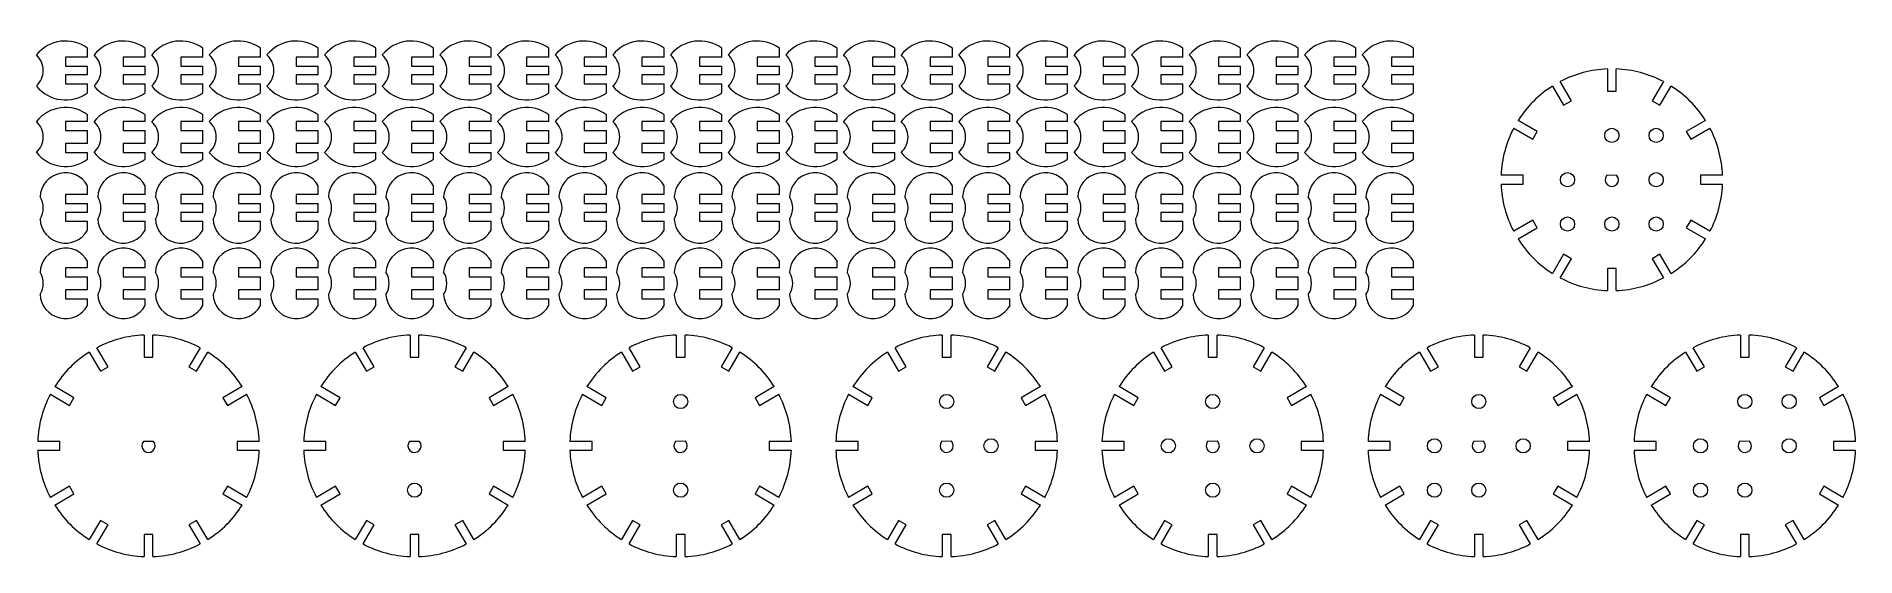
# Model space of a CAD drawing. Header units: millimetres. Extents: x 5 to 415, y 5 to 122.
import ezdxf

# ---------------------------------------------------------------- set-up
doc = ezdxf.new("R2010")
doc.units = ezdxf.units.MM
doc.layers.add('lazerCut', color=1, linetype='Continuous', lineweight=0, true_color=0xff0000)

# ---------------------------------------------------------------- blocks, each defined once
blk = doc.blocks.new('wh-2-47')
at = {"layer": 'lazerCut'}
for p, q in [((-1, 0), (-3, 0)), ((-3, 0), (-3, -5)), ((-1, -5), (-1, 0)), ((3, 0), (1, 0)), ((1, 0), (1, -5)), ((3, -5), (3, 0)), ((-5, -5), (-3, -5)), ((-1, -5), (1, -5)), ((3, -5), (5, -5))]:
    blk.add_line(p, q, dxfattribs=at)
for centre, radius, start, end in [((-2.21, 0), 5.73, 92.9403, 240.8053), ((0, 9.7), 4.7, 237.8651, 302.1349), ((2.21, 0), 5.73, 299.1947, 87.0597)]:
    blk.add_arc(centre, radius, start, end, dxfattribs=at)
blk = doc.blocks.new('w-3-47')
at = {"layer": 'lazerCut'}
for p, q in [((-1.5, 0), (-3.5, 0)), ((-3.5, 0), (-3.5, -5)), ((-1.5, -5), (-1.5, 0)), ((3.5, 0), (1.5, 0)), ((1.5, 0), (1.5, -5)), ((3.5, -5), (3.5, 0)), ((-5, -5), (-3.5, -5)), ((-1.5, -5), (1.5, -5)), ((3.5, -5), (5, -5))]:
    blk.add_line(p, q, dxfattribs=at)
for centre, radius, start, end in [((-2.21, 0), 5.73, 92.9403, 240.8053), ((0, 9.7), 4.7, 237.8651, 302.1349), ((2.21, 0), 5.73, 299.1947, 87.0597)]:
    blk.add_arc(centre, radius, start, end, dxfattribs=at)
blk = doc.blocks.new('w-3-47-wide')
at = {"layer": 'lazerCut'}
for p, q in [((-1.5, 0), (-3.5, 0)), ((-3.5, 0), (-3.5, -5)), ((-1.5, -5), (-1.5, 0)), ((3.5, 0), (1.5, 0)), ((1.5, 0), (1.5, -5)), ((3.5, -5), (3.5, 0)), ((-5, -5), (-3.5, -5)), ((-1.5, -5), (1.5, -5)), ((3.5, -5), (5, -5))]:
    blk.add_line(p, q, dxfattribs=at)
for centre, radius, start, end in [((1.77, 0), 8.42, 128.7893, 216.4282), ((0, 9.7), 4.7, 221.8683, 318.1317), ((-1.77, 0), 8.42, 323.5718, 51.2107)]:
    blk.add_arc(centre, radius, start, end, dxfattribs=at)
blk = doc.blocks.new('w-2-47-wide')
at = {"layer": 'lazerCut'}
for p, q in [((-1, 0), (-3, 0)), ((-3, 0), (-3, -5)), ((-1, -5), (-1, 0)), ((3, 0), (1, 0)), ((1, 0), (1, -5)), ((3, -5), (3, 0)), ((-5, -5), (-3, -5)), ((-3, -5), (-3, -5)), ((-1, -5), (-1, -5)), ((-1, -5), (1, -5)), ((3, -5), (5, -5))]:
    blk.add_line(p, q, dxfattribs=at)
for centre, radius, start, end in [((1.77, 0), 8.42, 128.7893, 216.4282), ((0, 9.7), 4.7, 221.8683, 318.1317), ((-1.77, 0), 8.42, 323.5718, 51.2107)]:
    blk.add_arc(centre, radius, start, end, dxfattribs=at)
blk = doc.blocks.new('wheelDisk')
at = {"layer": 'lazerCut'}
for p, q in [((-1, 24.98), (-1, 19.98)), ((1, 19.98), (1, 24.98)), ((-13.36, 21.13), (-10.86, 16.8)), ((-9.12, 17.8), (-11.62, 22.13)), ((11.62, 22.13), (9.12, 17.8)), ((10.86, 16.8), (13.36, 21.13)), ((-10.86, 16.8), (-9.12, 17.8)), ((-1, 19.98), (1, 19.98)), ((9.12, 17.8), (10.86, 16.8)), ((-16.8, 10.86), (-21.13, 13.36)), ((21.13, 13.36), (16.8, 10.86)), ((-22.13, 11.62), (-17.8, 9.12)), ((-17.8, 9.12), (-16.8, 10.86)), ((16.8, 10.86), (17.8, 9.12)), ((17.8, 9.12), (22.13, 11.62)), ((-19.98, 1), (-24.98, 1)), ((-19.98, -1), (-19.98, 1)), ((19.98, 1), (19.98, -1)), ((24.98, 1), (19.98, 1)), ((-24.98, -1), (-19.98, -1)), ((19.98, -1), (24.98, -1)), ((-17.8, -9.12), (-22.13, -11.62)), ((-21.13, -13.36), (-16.8, -10.86)), ((-16.8, -10.86), (-17.8, -9.12)), ((17.8, -9.12), (16.8, -10.86)), ((16.8, -10.86), (21.13, -13.36)), ((22.13, -11.62), (17.8, -9.12)), ((-10.86, -16.8), (-13.36, -21.13)), ((-11.62, -22.13), (-9.12, -17.8)), ((-9.12, -17.8), (-10.86, -16.8)), ((1, -19.98), (-1, -19.98)), ((-1, -19.98), (-1, -24.98)), ((1, -24.98), (1, -19.98)), ((10.86, -16.8), (9.12, -17.8)), ((9.12, -17.8), (11.62, -22.13)), ((13.36, -21.13), (10.86, -16.8))]:
    blk.add_line(p, q, dxfattribs=at)
for start, end in [(92.2924, 117.7076), (62.2924, 87.7076), (122.2924, 147.7076), (32.2924, 57.7076), (152.2924, 177.7076), (2.2924, 27.7076), (182.2924, 207.7076), (332.2924, 357.7076), (212.2924, 237.7076), (302.2924, 327.7076), (242.2924, 267.7076), (272.2924, 297.7076)]:
    blk.add_arc((0, 0), 25, start, end, dxfattribs=at)
blk = doc.blocks.new('motorConnector')
at = {"layer": 'lazerCut'}
blk.add_line((1.12, 1), (-1.12, 1), dxfattribs=at)
blk.add_arc((0, 0), 1.5, 138.1897, 41.8103, dxfattribs=at)

msp = doc.modelspace()

# ---------------------------------------------------------------- linework, layer by layer
at = {"layer": 'lazerCut'}
for centre in [(360, 100), (370, 100), (350, 90), (370, 90), (350, 80), (360, 80), (370, 80), (150, 40), (210, 40), (270, 40), (330, 40), (390, 40), (400, 40), (220, 30), (260, 30), (280, 30), (320, 30), (340, 30), (380, 30), (400, 30), (90, 20), (150, 20), (210, 20), (270, 20), (320, 20), (330, 20), (380, 20), (390, 20)]:
    msp.add_circle(centre, 1.6, dxfattribs=at)

# ---------------------------------------------------------------- block references
for name, p, rotation in [('w-2-47-wide', (11.28, 114.64), 90), ('w-2-47-wide', (24.28, 114.64), 90), ('w-2-47-wide', (37.28, 114.64), 90), ('w-2-47-wide', (50.28, 114.64), 90), ('w-2-47-wide', (63.28, 114.64), 90), ('w-2-47-wide', (76.28, 114.64), 90), ('w-2-47-wide', (89.28, 114.64), 90), ('w-2-47-wide', (102.28, 114.64), 90), ('w-2-47-wide', (115.28, 114.64), 90), ('w-2-47-wide', (128.28, 114.64), 90), ('w-2-47-wide', (141.28, 114.64), 90), ('w-2-47-wide', (154.28, 114.64), 90), ('w-2-47-wide', (167.28, 114.64), 90), ('w-2-47-wide', (180.28, 114.64), 90), ('w-2-47-wide', (193.28, 114.64), 90), ('w-2-47-wide', (206.28, 114.64), 90), ('w-2-47-wide', (219.28, 114.64), 90), ('w-2-47-wide', (232.28, 114.64), 90), ('w-2-47-wide', (245.28, 114.64), 90), ('w-2-47-wide', (258.28, 114.64), 90), ('w-2-47-wide', (271.28, 114.64), 90), ('w-2-47-wide', (284.28, 114.64), 90), ('w-2-47-wide', (297.28, 114.64), 90), ('w-2-47-wide', (310.28, 114.64), 90), ('w-3-47-wide', (11.28, 99.64), 90), ('w-3-47-wide', (24.28, 99.64), 90), ('w-3-47-wide', (37.28, 99.64), 90), ('w-3-47-wide', (50.28, 99.64), 90), ('w-3-47-wide', (63.28, 99.64), 90), ('w-3-47-wide', (76.28, 99.64), 90), ('w-3-47-wide', (89.28, 99.64), 90), ('w-3-47-wide', (102.28, 99.64), 90), ('w-3-47-wide', (115.28, 99.64), 90), ('w-3-47-wide', (128.28, 99.64), 90), ('w-3-47-wide', (141.28, 99.64), 90), ('w-3-47-wide', (154.28, 99.64), 90), ('w-3-47-wide', (167.28, 99.64), 90), ('w-3-47-wide', (180.28, 99.64), 90), ('w-3-47-wide', (193.28, 99.64), 90), ('w-3-47-wide', (206.28, 99.64), 90), ('w-3-47-wide', (219.28, 99.64), 90), ('w-3-47-wide', (232.28, 99.64), 90), ('w-3-47-wide', (245.28, 99.64), 90), ('w-3-47-wide', (258.28, 99.64), 90), ('w-3-47-wide', (271.28, 99.64), 90), ('w-3-47-wide', (284.28, 99.64), 90), ('w-3-47-wide', (297.28, 99.64), 90), ('w-3-47-wide', (310.28, 99.64), 90), ('wh-2-47', (11.28, 83.64), 90), ('wh-2-47', (24.28, 83.64), 90), ('wh-2-47', (37.28, 83.64), 90), ('wh-2-47', (50.28, 83.64), 90), ('wh-2-47', (63.28, 83.64), 90), ('wh-2-47', (76.28, 83.64), 90), ('wh-2-47', (89.28, 83.64), 90), ('wh-2-47', (102.28, 83.64), 90), ('wh-2-47', (115.28, 83.64), 90), ('wh-2-47', (128.28, 83.64), 90), ('wh-2-47', (141.28, 83.64), 90), ('wh-2-47', (154.28, 83.64), 90), ('wh-2-47', (167.28, 83.64), 90), ('wh-2-47', (180.28, 83.64), 90), ('wh-2-47', (193.28, 83.64), 90), ('wh-2-47', (206.28, 83.64), 90), ('wh-2-47', (219.28, 83.64), 90), ('wh-2-47', (232.28, 83.64), 90), ('wh-2-47', (245.28, 83.64), 90), ('wh-2-47', (258.28, 83.64), 90), ('wh-2-47', (271.28, 83.64), 90), ('wh-2-47', (284.28, 83.64), 90), ('wh-2-47', (297.28, 83.64), 90), ('wh-2-47', (310.28, 83.64), 90), ('motorConnector', (360, 90), 3.5), ('w-3-47', (11.28, 66.64), 90), ('w-3-47', (24.28, 66.64), 90), ('w-3-47', (37.28, 66.64), 90), ('w-3-47', (50.28, 66.64), 90), ('w-3-47', (63.28, 66.64), 90), ('w-3-47', (76.28, 66.64), 90), ('w-3-47', (89.28, 66.64), 90), ('w-3-47', (102.28, 66.64), 90), ('w-3-47', (115.28, 66.64), 90), ('w-3-47', (128.28, 66.64), 90), ('w-3-47', (141.28, 66.64), 90), ('w-3-47', (154.28, 66.64), 90), ('w-3-47', (167.28, 66.64), 90), ('w-3-47', (180.28, 66.64), 90), ('w-3-47', (193.28, 66.64), 90), ('w-3-47', (206.28, 66.64), 90), ('w-3-47', (219.28, 66.64), 90), ('w-3-47', (232.28, 66.64), 90), ('w-3-47', (245.28, 66.64), 90), ('w-3-47', (258.28, 66.64), 90), ('w-3-47', (271.28, 66.64), 90), ('w-3-47', (284.28, 66.64), 90), ('w-3-47', (297.28, 66.64), 90), ('w-3-47', (310.28, 66.64), 90), ('motorConnector', (90, 30), 0.5), ('motorConnector', (150, 30), 1), ('motorConnector', (210, 30), 1.5), ('motorConnector', (270, 30), 2), ('motorConnector', (330, 30), 2.5), ('motorConnector', (390, 30), 3)]:
    msp.add_blockref(name, p, dxfattribs=dict(at, rotation=rotation))
for name, p in [('wheelDisk', (360, 90)), ('wheelDisk', (30, 30)), ('wheelDisk', (90, 30)), ('wheelDisk', (150, 30)), ('wheelDisk', (210, 30)), ('wheelDisk', (270, 30)), ('wheelDisk', (330, 30)), ('wheelDisk', (390, 30)), ('motorConnector', (30, 30))]:
    msp.add_blockref(name, p, dxfattribs=at)

doc.saveas('drawing.dxf')
